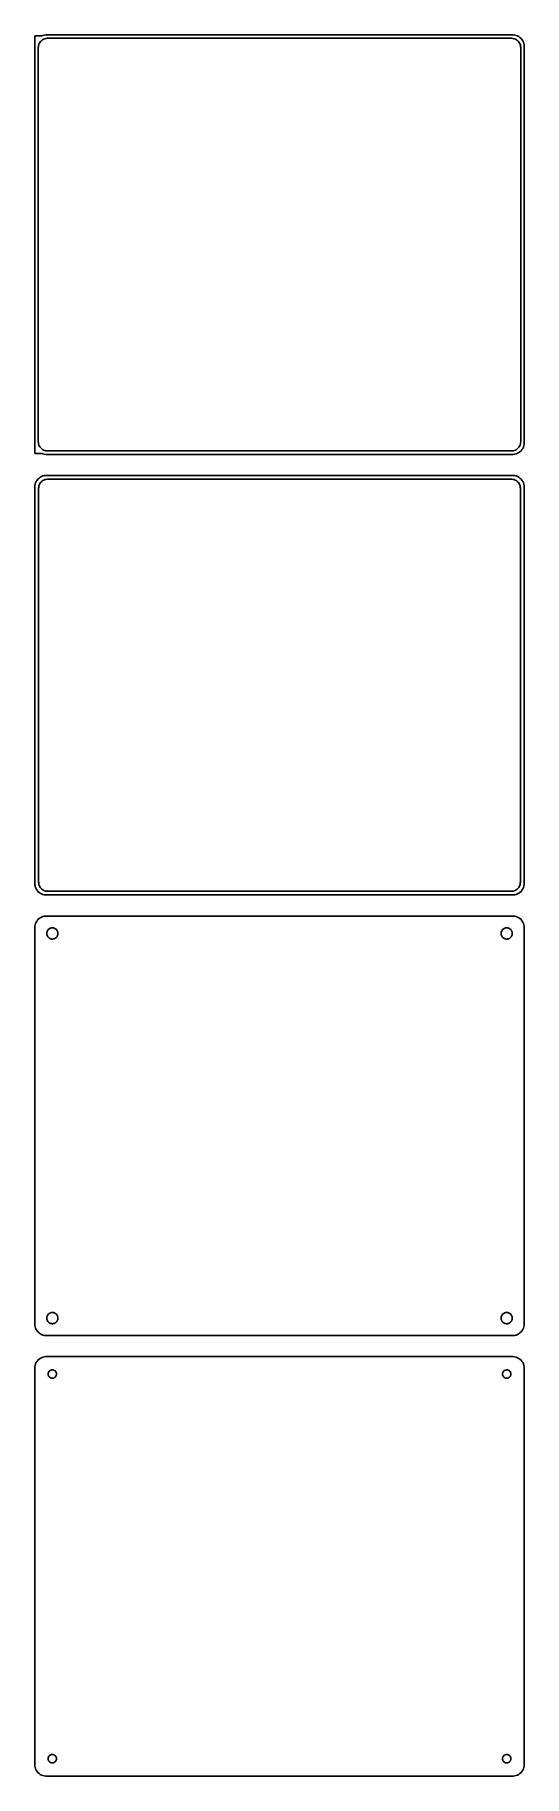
# Model space of a CAD drawing. Header units: metres. Extents: x -105 to 105, y 477 to 1224.
import ezdxf

# ---------------------------------------------------------------- set-up
doc = ezdxf.new("R2010")
doc.units = ezdxf.units.M

msp = doc.modelspace()

# ---------------------------------------------------------------- linework, layer by layer
for p, q in [((-102, 1223.61), (-105, 1223.61)), ((-105, 1223.61), (-105, 1044.39)), ((-103.5, 1218.5), (-103.468, 1219)), ((-103.5, 1049.5), (-103.5, 1218.5)), ((-103.468, 1219), (-103.374, 1219.49)), ((-103.374, 1219.49), (-103.219, 1219.97)), ((-103.219, 1219.97), (-103.005, 1220.43)), ((-103.005, 1220.43), (-102.736, 1220.85)), ((-102.736, 1220.85), (-102.416, 1221.24)), ((-102.416, 1221.24), (-102.05, 1221.58)), ((-102.05, 1221.58), (-101.643, 1221.88)), ((-101.545, 1223.76), (-102, 1223.58)), ((-102, 1223.58), (-102, 1223.61)), ((-101.643, 1221.88), (-101.203, 1222.12)), ((-100.937, 1223.91), (-101.545, 1223.76)), ((-101.203, 1222.12), (-100.736, 1222.3)), ((-100.314, 1223.99), (-100.937, 1223.91)), ((-100.736, 1222.3), (-100.25, 1222.43)), ((100.314, 1223.99), (-100.314, 1223.99)), ((-100.25, 1222.43), (-99.7512, 1222.49)), ((-99.7512, 1222.49), (99.7512, 1222.49)), ((99.7512, 1222.49), (100.25, 1222.43)), ((100.25, 1222.43), (100.736, 1222.3)), ((100.937, 1223.91), (100.314, 1223.99)), ((100.736, 1222.3), (101.203, 1222.12)), ((101.545, 1223.76), (100.937, 1223.91)), ((101.203, 1222.12), (101.643, 1221.88)), ((102.129, 1223.52), (101.545, 1223.76)), ((101.643, 1221.88), (102.05, 1221.58)), ((102.05, 1221.58), (102.416, 1221.24)), ((102.679, 1223.22), (102.129, 1223.52)), ((102.416, 1221.24), (102.736, 1220.85)), ((103.187, 1222.85), (102.679, 1223.22)), ((102.736, 1220.85), (103.005, 1220.43)), ((103.005, 1220.43), (103.219, 1219.97)), ((103.645, 1222.42), (103.187, 1222.85)), ((103.219, 1219.97), (103.374, 1219.49)), ((103.374, 1219.49), (103.468, 1219)), ((103.468, 1219), (103.5, 1218.5)), ((103.5, 1218.5), (103.5, 1049.5)), ((104.045, 1221.94), (103.645, 1222.42)), ((104.382, 1221.41), (104.045, 1221.94)), ((104.649, 1220.84), (104.382, 1221.41)), ((104.843, 1220.24), (104.649, 1220.84)), ((104.961, 1219.63), (104.843, 1220.24)), ((105, 1219), (104.961, 1219.63)), ((105, 1049), (105, 1219)), ((-103.468, 1049), (-103.5, 1049.5)), ((-103.374, 1048.51), (-103.468, 1049)), ((-103.219, 1048.03), (-103.374, 1048.51)), ((-103.005, 1047.57), (-103.219, 1048.03)), ((-102.736, 1047.15), (-103.005, 1047.57)), ((-102.416, 1046.76), (-102.736, 1047.15)), ((-102.05, 1046.42), (-102.416, 1046.76)), ((-101.643, 1046.12), (-102.05, 1046.42)), ((-101.203, 1045.88), (-101.643, 1046.12)), ((-100.736, 1045.7), (-101.203, 1045.88)), ((101.203, 1045.88), (100.736, 1045.7)), ((101.643, 1046.12), (101.203, 1045.88)), ((102.05, 1046.42), (101.643, 1046.12)), ((102.416, 1046.76), (102.05, 1046.42)), ((102.736, 1047.15), (102.416, 1046.76)), ((103.005, 1047.57), (102.736, 1047.15)), ((103.219, 1048.03), (103.005, 1047.57)), ((103.374, 1048.51), (103.219, 1048.03)), ((103.468, 1049), (103.374, 1048.51)), ((103.5, 1049.5), (103.468, 1049)), ((103.645, 1045.58), (104.045, 1046.06)), ((104.045, 1046.06), (104.382, 1046.59)), ((104.382, 1046.59), (104.649, 1047.16)), ((104.649, 1047.16), (104.843, 1047.76)), ((104.843, 1047.76), (104.961, 1048.37)), ((104.961, 1048.37), (105, 1049)), ((-105, 1044.39), (-102, 1044.39)), ((-102, 1044.39), (-102, 1044.42)), ((-102, 1044.42), (-101.545, 1044.24)), ((-101.545, 1044.24), (-100.937, 1044.09)), ((-100.937, 1044.09), (-100.314, 1044.01)), ((-100.25, 1045.57), (-100.736, 1045.7)), ((-100.314, 1044.01), (100.314, 1044.01)), ((-99.7512, 1045.51), (-100.25, 1045.57)), ((99.7512, 1045.51), (-99.7512, 1045.51)), ((100.25, 1045.57), (99.7512, 1045.51)), ((100.736, 1045.7), (100.25, 1045.57)), ((100.314, 1044.01), (100.937, 1044.09)), ((100.937, 1044.09), (101.545, 1044.24)), ((101.545, 1044.24), (102.129, 1044.48)), ((102.129, 1044.48), (102.679, 1044.78)), ((102.679, 1044.78), (103.187, 1045.15)), ((103.187, 1045.15), (103.645, 1045.58)), ((-104.9, 1030.94), (-105, 1030.94)), ((-105, 1030.94), (-105, 859.056)), ((-104.843, 1031.24), (-104.9, 1030.94)), ((-104.649, 1031.84), (-104.843, 1031.24)), ((-104.382, 1032.41), (-104.649, 1031.84)), ((-104.045, 1032.94), (-104.382, 1032.41)), ((-103.645, 1033.42), (-104.045, 1032.94)), ((-103.187, 1033.85), (-103.645, 1033.42)), ((-103.251, 1030.46), (-103.101, 1030.93)), ((-102.679, 1034.22), (-103.187, 1033.85)), ((-103.101, 1030.93), (-102.894, 1031.37)), ((-102.894, 1031.37), (-102.633, 1031.78)), ((-102.129, 1034.52), (-102.679, 1034.22)), ((-102.633, 1031.78), (-102.323, 1032.15)), ((-102.323, 1032.15), (-101.969, 1032.48)), ((-101.545, 1034.76), (-102.129, 1034.52)), ((-101.969, 1032.48), (-101.575, 1032.77)), ((-101.575, 1032.77), (-101.149, 1033)), ((-100.937, 1034.91), (-101.545, 1034.76)), ((-101.149, 1033), (-100.697, 1033.18)), ((-100.314, 1034.99), (-100.937, 1034.91)), ((-100.697, 1033.18), (-100.226, 1033.3)), ((100.314, 1034.99), (-100.314, 1034.99)), ((-100.226, 1033.3), (-99.7432, 1033.36)), ((-99.7432, 1033.36), (99.7432, 1033.36)), ((99.7432, 1033.36), (100.226, 1033.3)), ((100.226, 1033.3), (100.697, 1033.18)), ((100.937, 1034.91), (100.314, 1034.99)), ((100.697, 1033.18), (101.149, 1033)), ((101.545, 1034.76), (100.937, 1034.91)), ((101.149, 1033), (101.575, 1032.77)), ((102.129, 1034.52), (101.545, 1034.76)), ((101.575, 1032.77), (101.969, 1032.48)), ((101.969, 1032.48), (102.323, 1032.15)), ((102.679, 1034.22), (102.129, 1034.52)), ((102.323, 1032.15), (102.633, 1031.78)), ((102.633, 1031.78), (102.894, 1031.37)), ((103.187, 1033.85), (102.679, 1034.22)), ((102.894, 1031.37), (103.101, 1030.93)), ((103.101, 1030.93), (103.251, 1030.46)), ((103.645, 1033.42), (103.187, 1033.85)), ((104.045, 1032.94), (103.645, 1033.42)), ((104.382, 1032.41), (104.045, 1032.94)), ((104.649, 1031.84), (104.382, 1032.41)), ((104.843, 1031.24), (104.649, 1031.84)), ((104.961, 1030.63), (104.843, 1031.24)), ((-103.373, 1029.5), (-103.342, 1029.99)), ((-103.373, 860.5), (-103.373, 1029.5)), ((-103.342, 1029.99), (-103.251, 1030.46)), ((103.251, 1030.46), (103.342, 1029.99)), ((103.342, 1029.99), (103.373, 1029.5)), ((103.373, 1029.5), (103.373, 860.5)), ((105, 1030), (104.961, 1030.63)), ((105, 860), (105, 1030)), ((-105, 859.056), (-104.9, 859.056)), ((-104.9, 859.056), (-104.843, 858.757)), ((-103.342, 860.015), (-103.373, 860.5)), ((-103.251, 859.537), (-103.342, 860.015)), ((-103.101, 859.074), (-103.251, 859.537)), ((-102.894, 858.634), (-103.101, 859.074)), ((103.101, 859.074), (102.894, 858.634)), ((103.251, 859.537), (103.101, 859.074)), ((103.342, 860.015), (103.251, 859.537)), ((103.373, 860.5), (103.342, 860.015)), ((104.843, 858.757), (104.961, 859.373)), ((104.961, 859.373), (105, 860)), ((-104.843, 858.757), (-104.649, 858.159)), ((-104.649, 858.159), (-104.382, 857.591)), ((-104.382, 857.591), (-104.045, 857.061)), ((-104.045, 857.061), (-103.645, 856.577)), ((-103.645, 856.577), (-103.187, 856.147)), ((-103.187, 856.147), (-102.679, 855.778)), ((-102.633, 858.224), (-102.894, 858.634)), ((-102.679, 855.778), (-102.129, 855.476)), ((-102.323, 857.849), (-102.633, 858.224)), ((-101.969, 857.516), (-102.323, 857.849)), ((-102.129, 855.476), (-101.545, 855.245)), ((-101.575, 857.23), (-101.969, 857.516)), ((-101.149, 856.996), (-101.575, 857.23)), ((-101.545, 855.245), (-100.937, 855.089)), ((-100.697, 856.817), (-101.149, 856.996)), ((-100.937, 855.089), (-100.314, 855.01)), ((-100.226, 856.696), (-100.697, 856.817)), ((-100.314, 855.01), (100.314, 855.01)), ((-99.7432, 856.635), (-100.226, 856.696)), ((99.7432, 856.635), (-99.7432, 856.635)), ((100.226, 856.696), (99.7432, 856.635)), ((100.697, 856.817), (100.226, 856.696)), ((100.314, 855.01), (100.937, 855.089)), ((101.149, 856.996), (100.697, 856.817)), ((100.937, 855.089), (101.545, 855.245)), ((101.575, 857.23), (101.149, 856.996)), ((101.545, 855.245), (102.129, 855.476)), ((101.969, 857.516), (101.575, 857.23)), ((102.323, 857.849), (101.969, 857.516)), ((102.129, 855.476), (102.679, 855.778)), ((102.633, 858.224), (102.323, 857.849)), ((102.894, 858.634), (102.633, 858.224)), ((102.679, 855.778), (103.187, 856.147)), ((103.187, 856.147), (103.645, 856.577)), ((103.645, 856.577), (104.045, 857.061)), ((104.045, 857.061), (104.382, 857.591)), ((104.382, 857.591), (104.649, 858.159)), ((104.649, 858.159), (104.843, 858.757)), ((-103.645, 844.423), (-104.045, 843.939)), ((-103.187, 844.853), (-103.645, 844.423)), ((-102.679, 845.222), (-103.187, 844.853)), ((-102.129, 845.524), (-102.679, 845.222)), ((-101.545, 845.755), (-102.129, 845.524)), ((-100.937, 845.911), (-101.545, 845.755)), ((-100.314, 845.99), (-100.937, 845.911)), ((100.314, 845.99), (-100.314, 845.99)), ((100.937, 845.911), (100.314, 845.99)), ((101.545, 845.755), (100.937, 845.911)), ((102.129, 845.524), (101.545, 845.755)), ((102.679, 845.222), (102.129, 845.524)), ((103.187, 844.853), (102.679, 845.222)), ((103.645, 844.423), (103.187, 844.853)), ((104.045, 843.939), (103.645, 844.423)), ((-104.961, 841.627), (-105, 841)), ((-105, 841), (-105, 671)), ((-104.843, 842.243), (-104.961, 841.627)), ((-104.649, 842.841), (-104.843, 842.243)), ((-104.382, 843.409), (-104.649, 842.841)), ((-104.045, 843.939), (-104.382, 843.409)), ((-99.9, 838.5), (-99.8811, 838.801)), ((-99.8811, 838.199), (-99.9, 838.5)), ((-99.8811, 838.801), (-99.8246, 839.097)), ((-99.8246, 837.903), (-99.8811, 838.199)), ((-99.8246, 839.097), (-99.7315, 839.383)), ((-99.7315, 837.617), (-99.8246, 837.903)), ((-99.7315, 839.383), (-99.6031, 839.656)), ((-99.6031, 837.344), (-99.7315, 837.617)), ((-99.6031, 839.656), (-99.4416, 839.911)), ((-99.4416, 837.089), (-99.6031, 837.344)), ((-99.4416, 839.911), (-99.2495, 840.143)), ((-99.2495, 836.857), (-99.4416, 837.089)), ((-99.2495, 840.143), (-99.0298, 840.349)), ((-99.0298, 836.651), (-99.2495, 836.857)), ((-99.0298, 840.349), (-98.786, 840.526)), ((-98.786, 836.474), (-99.0298, 836.651)), ((-98.786, 840.526), (-98.5219, 840.672)), ((-98.5219, 840.672), (-98.2416, 840.783)), ((-98.2416, 840.783), (-97.9497, 840.857)), ((-97.9497, 840.857), (-97.6507, 840.895)), ((-97.6507, 840.895), (-97.3493, 840.895)), ((-97.3493, 840.895), (-97.0503, 840.857)), ((-97.0503, 840.857), (-96.7584, 840.783)), ((-96.7584, 840.783), (-96.4781, 840.672)), ((-96.4781, 840.672), (-96.214, 840.526)), ((-96.214, 840.526), (-95.9702, 840.349)), ((-95.9702, 836.651), (-96.214, 836.474)), ((-95.9702, 840.349), (-95.7505, 840.143)), ((-95.7505, 836.857), (-95.9702, 836.651)), ((-95.7505, 840.143), (-95.5583, 839.911)), ((-95.5583, 837.089), (-95.7505, 836.857)), ((-95.5583, 839.911), (-95.3969, 839.656)), ((-95.3969, 837.344), (-95.5583, 837.089)), ((-95.3969, 839.656), (-95.2685, 839.383)), ((-95.2685, 837.617), (-95.3969, 837.344)), ((-95.2685, 839.383), (-95.1754, 839.097)), ((-95.1754, 837.903), (-95.2685, 837.617)), ((-95.1754, 839.097), (-95.1189, 838.801)), ((-95.1189, 838.199), (-95.1754, 837.903)), ((-95.1189, 838.801), (-95.1, 838.5)), ((-95.1, 838.5), (-95.1189, 838.199)), ((95.1, 838.5), (95.1189, 838.801)), ((95.1189, 838.199), (95.1, 838.5)), ((95.1189, 838.801), (95.1754, 839.097)), ((95.1754, 837.903), (95.1189, 838.199)), ((95.1754, 839.097), (95.2685, 839.383)), ((95.2685, 837.617), (95.1754, 837.903)), ((95.2685, 839.383), (95.3969, 839.656)), ((95.3969, 837.344), (95.2685, 837.617)), ((95.3969, 839.656), (95.5583, 839.911)), ((95.5583, 837.089), (95.3969, 837.344)), ((95.5583, 839.911), (95.7505, 840.143)), ((95.7505, 836.857), (95.5583, 837.089)), ((95.7505, 840.143), (95.9702, 840.349)), ((95.9702, 836.651), (95.7505, 836.857)), ((95.9702, 840.349), (96.214, 840.526)), ((96.214, 836.474), (95.9702, 836.651)), ((96.214, 840.526), (96.4781, 840.672)), ((96.4781, 840.672), (96.7584, 840.783)), ((96.7584, 840.783), (97.0503, 840.857)), ((97.0503, 840.857), (97.3493, 840.895)), ((97.3493, 840.895), (97.6507, 840.895)), ((97.6507, 840.895), (97.9497, 840.857)), ((97.9497, 840.857), (98.2416, 840.783)), ((98.2416, 840.783), (98.5219, 840.672)), ((98.5219, 840.672), (98.786, 840.526)), ((98.786, 840.526), (99.0298, 840.349)), ((99.0298, 836.651), (98.786, 836.474)), ((99.0298, 840.349), (99.2495, 840.143)), ((99.2495, 836.857), (99.0298, 836.651)), ((99.2495, 840.143), (99.4416, 839.911)), ((99.4416, 837.089), (99.2495, 836.857)), ((99.4416, 839.911), (99.6031, 839.656)), ((99.6031, 837.344), (99.4416, 837.089)), ((99.6031, 839.656), (99.7315, 839.383)), ((99.7315, 837.617), (99.6031, 837.344)), ((99.7315, 839.383), (99.8246, 839.097)), ((99.8246, 837.903), (99.7315, 837.617)), ((99.8246, 839.097), (99.8811, 838.801)), ((99.8811, 838.199), (99.8246, 837.903)), ((99.8811, 838.801), (99.9, 838.5)), ((99.9, 838.5), (99.8811, 838.199)), ((104.382, 843.409), (104.045, 843.939)), ((104.649, 842.841), (104.382, 843.409)), ((104.843, 842.243), (104.649, 842.841)), ((104.961, 841.627), (104.843, 842.243)), ((105, 841), (104.961, 841.627)), ((105, 671), (105, 841)), ((-98.5219, 836.328), (-98.786, 836.474)), ((-98.2416, 836.217), (-98.5219, 836.328)), ((-97.9497, 836.143), (-98.2416, 836.217)), ((-97.6507, 836.105), (-97.9497, 836.143)), ((-97.3493, 836.105), (-97.6507, 836.105)), ((-97.0503, 836.143), (-97.3493, 836.105)), ((-96.7584, 836.217), (-97.0503, 836.143)), ((-96.4781, 836.328), (-96.7584, 836.217)), ((-96.214, 836.474), (-96.4781, 836.328)), ((96.4781, 836.328), (96.214, 836.474)), ((96.7584, 836.217), (96.4781, 836.328)), ((97.0503, 836.143), (96.7584, 836.217)), ((97.3493, 836.105), (97.0503, 836.143)), ((97.6507, 836.105), (97.3493, 836.105)), ((97.9497, 836.143), (97.6507, 836.105)), ((98.2416, 836.217), (97.9497, 836.143)), ((98.5219, 836.328), (98.2416, 836.217)), ((98.786, 836.474), (98.5219, 836.328)), ((-99.9, 673.5), (-99.8811, 673.801)), ((-99.8811, 673.199), (-99.9, 673.5)), ((-99.8811, 673.801), (-99.8246, 674.097)), ((-99.8246, 672.903), (-99.8811, 673.199)), ((-99.8246, 674.097), (-99.7315, 674.383)), ((-99.7315, 672.617), (-99.8246, 672.903)), ((-99.7315, 674.383), (-99.6031, 674.656)), ((-99.6031, 672.344), (-99.7315, 672.617)), ((-99.6031, 674.656), (-99.4416, 674.911)), ((-99.4416, 672.089), (-99.6031, 672.344)), ((-99.4416, 674.911), (-99.2495, 675.143)), ((-99.2495, 675.143), (-99.0298, 675.349)), ((-99.0298, 675.349), (-98.786, 675.526)), ((-98.786, 675.526), (-98.5219, 675.672)), ((-98.5219, 675.672), (-98.2416, 675.783)), ((-98.2416, 675.783), (-97.9497, 675.857)), ((-97.9497, 675.857), (-97.6507, 675.895)), ((-97.6507, 675.895), (-97.3493, 675.895)), ((-97.3493, 675.895), (-97.0503, 675.857)), ((-97.0503, 675.857), (-96.7584, 675.783)), ((-96.7584, 675.783), (-96.4781, 675.672)), ((-96.4781, 675.672), (-96.214, 675.526)), ((-96.214, 675.526), (-95.9702, 675.349)), ((-95.9702, 675.349), (-95.7505, 675.143)), ((-95.7505, 675.143), (-95.5583, 674.911)), ((-95.5583, 674.911), (-95.3969, 674.656)), ((-95.3969, 672.344), (-95.5583, 672.089)), ((-95.3969, 674.656), (-95.2685, 674.383)), ((-95.2685, 672.617), (-95.3969, 672.344)), ((-95.2685, 674.383), (-95.1754, 674.097)), ((-95.1754, 672.903), (-95.2685, 672.617)), ((-95.1754, 674.097), (-95.1189, 673.801)), ((-95.1189, 673.199), (-95.1754, 672.903)), ((-95.1189, 673.801), (-95.1, 673.5)), ((-95.1, 673.5), (-95.1189, 673.199)), ((95.1, 673.5), (95.1189, 673.801)), ((95.1189, 673.199), (95.1, 673.5)), ((95.1189, 673.801), (95.1754, 674.097)), ((95.1754, 672.903), (95.1189, 673.199)), ((95.1754, 674.097), (95.2685, 674.383)), ((95.2685, 672.617), (95.1754, 672.903)), ((95.2685, 674.383), (95.3969, 674.656)), ((95.3969, 672.344), (95.2685, 672.617)), ((95.3969, 674.656), (95.5583, 674.911)), ((95.5583, 672.089), (95.3969, 672.344)), ((95.5583, 674.911), (95.7505, 675.143)), ((95.7505, 675.143), (95.9702, 675.349)), ((95.9702, 675.349), (96.214, 675.526)), ((96.214, 675.526), (96.4781, 675.672)), ((96.4781, 675.672), (96.7584, 675.783)), ((96.7584, 675.783), (97.0503, 675.857)), ((97.0503, 675.857), (97.3493, 675.895)), ((97.3493, 675.895), (97.6507, 675.895)), ((97.6507, 675.895), (97.9497, 675.857)), ((97.9497, 675.857), (98.2416, 675.783)), ((98.2416, 675.783), (98.5219, 675.672)), ((98.5219, 675.672), (98.786, 675.526)), ((98.786, 675.526), (99.0298, 675.349)), ((99.0298, 675.349), (99.2495, 675.143)), ((99.2495, 675.143), (99.4416, 674.911)), ((99.4416, 674.911), (99.6031, 674.656)), ((99.6031, 672.344), (99.4416, 672.089)), ((99.6031, 674.656), (99.7315, 674.383)), ((99.7315, 672.617), (99.6031, 672.344)), ((99.7315, 674.383), (99.8246, 674.097)), ((99.8246, 672.903), (99.7315, 672.617)), ((99.8246, 674.097), (99.8811, 673.801)), ((99.8811, 673.199), (99.8246, 672.903)), ((99.8811, 673.801), (99.9, 673.5)), ((99.9, 673.5), (99.8811, 673.199)), ((-105, 671), (-104.961, 670.373)), ((-104.961, 670.373), (-104.843, 669.757)), ((-104.843, 669.757), (-104.649, 669.159)), ((-104.649, 669.159), (-104.382, 668.591)), ((-104.382, 668.591), (-104.045, 668.061)), ((-104.045, 668.061), (-103.645, 667.577)), ((-103.645, 667.577), (-103.187, 667.147)), ((-103.187, 667.147), (-102.679, 666.778)), ((-102.679, 666.778), (-102.129, 666.476)), ((-102.129, 666.476), (-101.545, 666.245)), ((-101.545, 666.245), (-100.937, 666.089)), ((-100.937, 666.089), (-100.314, 666.01)), ((-100.314, 666.01), (100.314, 666.01)), ((-99.2495, 671.857), (-99.4416, 672.089)), ((-99.0298, 671.651), (-99.2495, 671.857)), ((-98.786, 671.474), (-99.0298, 671.651)), ((-98.5219, 671.328), (-98.786, 671.474)), ((-98.2416, 671.217), (-98.5219, 671.328)), ((-97.9497, 671.143), (-98.2416, 671.217)), ((-97.6507, 671.105), (-97.9497, 671.143)), ((-97.3493, 671.105), (-97.6507, 671.105)), ((-97.0503, 671.143), (-97.3493, 671.105)), ((-96.7584, 671.217), (-97.0503, 671.143)), ((-96.4781, 671.328), (-96.7584, 671.217)), ((-96.214, 671.474), (-96.4781, 671.328)), ((-95.9702, 671.651), (-96.214, 671.474)), ((-95.7505, 671.857), (-95.9702, 671.651)), ((-95.5583, 672.089), (-95.7505, 671.857)), ((95.7505, 671.857), (95.5583, 672.089)), ((95.9702, 671.651), (95.7505, 671.857)), ((96.214, 671.474), (95.9702, 671.651)), ((96.4781, 671.328), (96.214, 671.474)), ((96.7584, 671.217), (96.4781, 671.328)), ((97.0503, 671.143), (96.7584, 671.217)), ((97.3493, 671.105), (97.0503, 671.143)), ((97.6507, 671.105), (97.3493, 671.105)), ((97.9497, 671.143), (97.6507, 671.105)), ((98.2416, 671.217), (97.9497, 671.143)), ((98.5219, 671.328), (98.2416, 671.217)), ((98.786, 671.474), (98.5219, 671.328)), ((99.0298, 671.651), (98.786, 671.474)), ((99.2495, 671.857), (99.0298, 671.651)), ((99.4416, 672.089), (99.2495, 671.857)), ((100.314, 666.01), (100.937, 666.089)), ((100.937, 666.089), (101.545, 666.245)), ((101.545, 666.245), (102.129, 666.476)), ((102.129, 666.476), (102.679, 666.778)), ((102.679, 666.778), (103.187, 667.147)), ((103.187, 667.147), (103.645, 667.577)), ((103.645, 667.577), (104.045, 668.061)), ((104.045, 668.061), (104.382, 668.591)), ((104.382, 668.591), (104.649, 669.159)), ((104.649, 669.159), (104.843, 669.757)), ((104.843, 669.757), (104.961, 670.373)), ((104.961, 670.373), (105, 671)), ((-104.961, 652.627), (-105, 652)), ((-105, 652), (-105, 482)), ((-104.843, 653.243), (-104.961, 652.627)), ((-104.649, 653.841), (-104.843, 653.243)), ((-104.382, 654.409), (-104.649, 653.841)), ((-104.045, 654.939), (-104.382, 654.409)), ((-103.645, 655.423), (-104.045, 654.939)), ((-103.187, 655.853), (-103.645, 655.423)), ((-102.679, 656.222), (-103.187, 655.853)), ((-102.129, 656.524), (-102.679, 656.222)), ((-101.545, 656.755), (-102.129, 656.524)), ((-100.937, 656.911), (-101.545, 656.755)), ((-100.314, 656.99), (-100.937, 656.911)), ((100.314, 656.99), (-100.314, 656.99)), ((-99.2858, 649.726), (-99.2434, 649.948)), ((-99.2434, 649.948), (-99.1736, 650.163)), ((-99.1736, 650.163), (-99.0773, 650.367)), ((-99.0773, 650.367), (-98.9562, 650.558)), ((-98.9562, 650.558), (-98.8121, 650.732)), ((-98.8121, 650.732), (-98.6474, 650.887)), ((-98.6474, 650.887), (-98.4645, 651.02)), ((-98.4645, 651.02), (-98.2664, 651.129)), ((-98.2664, 651.129), (-98.0562, 651.212)), ((-98.0562, 651.212), (-97.8373, 651.268)), ((-97.8373, 651.268), (-97.613, 651.296)), ((-97.613, 651.296), (-97.387, 651.296)), ((-97.387, 651.296), (-97.1627, 651.268)), ((-97.1627, 651.268), (-96.9438, 651.212)), ((-96.9438, 651.212), (-96.7336, 651.129)), ((-96.7336, 651.129), (-96.5355, 651.02)), ((-96.5355, 651.02), (-96.3526, 650.887)), ((-96.3526, 650.887), (-96.1879, 650.732)), ((-96.1879, 650.732), (-96.0438, 650.558)), ((-96.0438, 650.558), (-95.9226, 650.367)), ((-95.9226, 650.367), (-95.8264, 650.163)), ((-95.8264, 650.163), (-95.7565, 649.948)), ((-95.7565, 649.948), (-95.7142, 649.726)), ((95.7142, 649.726), (95.7565, 649.948)), ((95.7565, 649.948), (95.8264, 650.163)), ((95.8264, 650.163), (95.9226, 650.367)), ((95.9226, 650.367), (96.0438, 650.558)), ((96.0438, 650.558), (96.1879, 650.732)), ((96.1879, 650.732), (96.3526, 650.887)), ((96.3526, 650.887), (96.5355, 651.02)), ((96.5355, 651.02), (96.7336, 651.129)), ((96.7336, 651.129), (96.9438, 651.212)), ((96.9438, 651.212), (97.1627, 651.268)), ((97.1627, 651.268), (97.387, 651.296)), ((97.387, 651.296), (97.613, 651.296)), ((97.613, 651.296), (97.8373, 651.268)), ((97.8373, 651.268), (98.0562, 651.212)), ((98.0562, 651.212), (98.2664, 651.129)), ((98.2664, 651.129), (98.4645, 651.02)), ((98.4645, 651.02), (98.6474, 650.887)), ((98.6474, 650.887), (98.8121, 650.732)), ((98.8121, 650.732), (98.9562, 650.558)), ((98.9562, 650.558), (99.0773, 650.367)), ((99.0773, 650.367), (99.1736, 650.163)), ((99.1736, 650.163), (99.2434, 649.948)), ((99.2434, 649.948), (99.2858, 649.726)), ((100.937, 656.911), (100.314, 656.99)), ((101.545, 656.755), (100.937, 656.911)), ((102.129, 656.524), (101.545, 656.755)), ((102.679, 656.222), (102.129, 656.524)), ((103.187, 655.853), (102.679, 656.222)), ((103.645, 655.423), (103.187, 655.853)), ((104.045, 654.939), (103.645, 655.423)), ((104.382, 654.409), (104.045, 654.939)), ((104.649, 653.841), (104.382, 654.409)), ((104.843, 653.243), (104.649, 653.841)), ((104.961, 652.627), (104.843, 653.243)), ((105, 652), (104.961, 652.627)), ((105, 482), (105, 652)), ((-99.3, 649.5), (-99.2858, 649.726)), ((-99.2858, 649.274), (-99.3, 649.5)), ((-99.2434, 649.052), (-99.2858, 649.274)), ((-99.1736, 648.837), (-99.2434, 649.052)), ((-99.0773, 648.633), (-99.1736, 648.837)), ((-98.9562, 648.442), (-99.0773, 648.633)), ((-98.8121, 648.268), (-98.9562, 648.442)), ((-98.6474, 648.113), (-98.8121, 648.268)), ((-98.4645, 647.98), (-98.6474, 648.113)), ((-98.2664, 647.871), (-98.4645, 647.98)), ((-98.0562, 647.788), (-98.2664, 647.871)), ((-97.8373, 647.732), (-98.0562, 647.788)), ((-97.613, 647.704), (-97.8373, 647.732)), ((-97.387, 647.704), (-97.613, 647.704)), ((-97.1627, 647.732), (-97.387, 647.704)), ((-96.9438, 647.788), (-97.1627, 647.732)), ((-96.7336, 647.871), (-96.9438, 647.788)), ((-96.5355, 647.98), (-96.7336, 647.871)), ((-96.3526, 648.113), (-96.5355, 647.98)), ((-96.1879, 648.268), (-96.3526, 648.113)), ((-96.0438, 648.442), (-96.1879, 648.268)), ((-95.9226, 648.633), (-96.0438, 648.442)), ((-95.8264, 648.837), (-95.9226, 648.633)), ((-95.7565, 649.052), (-95.8264, 648.837)), ((-95.7142, 649.274), (-95.7565, 649.052)), ((-95.7142, 649.726), (-95.7, 649.5)), ((-95.7, 649.5), (-95.7142, 649.274)), ((95.7, 649.5), (95.7142, 649.726)), ((95.7142, 649.274), (95.7, 649.5)), ((95.7565, 649.052), (95.7142, 649.274)), ((95.8264, 648.837), (95.7565, 649.052)), ((95.9226, 648.633), (95.8264, 648.837)), ((96.0438, 648.442), (95.9226, 648.633)), ((96.1879, 648.268), (96.0438, 648.442)), ((96.3526, 648.113), (96.1879, 648.268)), ((96.5355, 647.98), (96.3526, 648.113)), ((96.7336, 647.871), (96.5355, 647.98)), ((96.9438, 647.788), (96.7336, 647.871)), ((97.1627, 647.732), (96.9438, 647.788)), ((97.387, 647.704), (97.1627, 647.732)), ((97.613, 647.704), (97.387, 647.704)), ((97.8373, 647.732), (97.613, 647.704)), ((98.0562, 647.788), (97.8373, 647.732)), ((98.2664, 647.871), (98.0562, 647.788)), ((98.4645, 647.98), (98.2664, 647.871)), ((98.6474, 648.113), (98.4645, 647.98)), ((98.8121, 648.268), (98.6474, 648.113)), ((98.9562, 648.442), (98.8121, 648.268)), ((99.0773, 648.633), (98.9562, 648.442)), ((99.1736, 648.837), (99.0773, 648.633)), ((99.2434, 649.052), (99.1736, 648.837)), ((99.2858, 649.274), (99.2434, 649.052)), ((99.2858, 649.726), (99.3, 649.5)), ((99.3, 649.5), (99.2858, 649.274)), ((-99.0773, 485.367), (-98.9562, 485.558)), ((-98.9562, 485.558), (-98.8121, 485.732)), ((-98.8121, 485.732), (-98.6474, 485.887)), ((-98.6474, 485.887), (-98.4645, 486.02)), ((-98.4645, 486.02), (-98.2664, 486.129)), ((-98.2664, 486.129), (-98.0562, 486.212)), ((-98.0562, 486.212), (-97.8373, 486.268)), ((-97.8373, 486.268), (-97.613, 486.296)), ((-97.613, 486.296), (-97.387, 486.296)), ((-97.387, 486.296), (-97.1627, 486.268)), ((-97.1627, 486.268), (-96.9438, 486.212)), ((-96.9438, 486.212), (-96.7336, 486.129)), ((-96.7336, 486.129), (-96.5355, 486.02)), ((-96.5355, 486.02), (-96.3526, 485.887)), ((-96.3526, 485.887), (-96.1879, 485.732)), ((-96.1879, 485.732), (-96.0438, 485.558)), ((-96.0438, 485.558), (-95.9226, 485.367)), ((95.9226, 485.367), (96.0438, 485.558)), ((96.0438, 485.558), (96.1879, 485.732)), ((96.1879, 485.732), (96.3526, 485.887)), ((96.3526, 485.887), (96.5355, 486.02)), ((96.5355, 486.02), (96.7336, 486.129)), ((96.7336, 486.129), (96.9438, 486.212)), ((96.9438, 486.212), (97.1627, 486.268)), ((97.1627, 486.268), (97.387, 486.296)), ((97.387, 486.296), (97.613, 486.296)), ((97.613, 486.296), (97.8373, 486.268)), ((97.8373, 486.268), (98.0562, 486.212)), ((98.0562, 486.212), (98.2664, 486.129)), ((98.2664, 486.129), (98.4645, 486.02)), ((98.4645, 486.02), (98.6474, 485.887)), ((98.6474, 485.887), (98.8121, 485.732)), ((98.8121, 485.732), (98.9562, 485.558)), ((98.9562, 485.558), (99.0773, 485.367)), ((-105, 482), (-104.961, 481.373)), ((-104.961, 481.373), (-104.843, 480.757)), ((-104.843, 480.757), (-104.649, 480.159)), ((-104.649, 480.159), (-104.382, 479.591)), ((-104.382, 479.591), (-104.045, 479.061)), ((-104.045, 479.061), (-103.645, 478.577)), ((-103.645, 478.577), (-103.187, 478.147)), ((-103.187, 478.147), (-102.679, 477.778)), ((-99.3, 484.5), (-99.2858, 484.726)), ((-99.2858, 484.274), (-99.3, 484.5)), ((-99.2858, 484.726), (-99.2434, 484.948)), ((-99.2434, 484.052), (-99.2858, 484.274)), ((-99.2434, 484.948), (-99.1736, 485.163)), ((-99.1736, 483.837), (-99.2434, 484.052)), ((-99.1736, 485.163), (-99.0773, 485.367)), ((-99.0773, 483.633), (-99.1736, 483.837)), ((-98.9562, 483.442), (-99.0773, 483.633)), ((-98.8121, 483.268), (-98.9562, 483.442)), ((-98.6474, 483.113), (-98.8121, 483.268)), ((-98.4645, 482.98), (-98.6474, 483.113)), ((-98.2664, 482.871), (-98.4645, 482.98)), ((-98.0562, 482.788), (-98.2664, 482.871)), ((-97.8373, 482.732), (-98.0562, 482.788)), ((-97.613, 482.704), (-97.8373, 482.732)), ((-97.387, 482.704), (-97.613, 482.704)), ((-97.1627, 482.732), (-97.387, 482.704)), ((-96.9438, 482.788), (-97.1627, 482.732)), ((-96.7336, 482.871), (-96.9438, 482.788)), ((-96.5355, 482.98), (-96.7336, 482.871)), ((-96.3526, 483.113), (-96.5355, 482.98)), ((-96.1879, 483.268), (-96.3526, 483.113)), ((-96.0438, 483.442), (-96.1879, 483.268)), ((-95.9226, 483.633), (-96.0438, 483.442)), ((-95.9226, 485.367), (-95.8264, 485.163)), ((-95.8264, 483.837), (-95.9226, 483.633)), ((-95.8264, 485.163), (-95.7565, 484.948)), ((-95.7565, 484.052), (-95.8264, 483.837)), ((-95.7565, 484.948), (-95.7142, 484.726)), ((-95.7142, 484.274), (-95.7565, 484.052)), ((-95.7142, 484.726), (-95.7, 484.5)), ((-95.7, 484.5), (-95.7142, 484.274)), ((95.7, 484.5), (95.7142, 484.726)), ((95.7142, 484.274), (95.7, 484.5)), ((95.7142, 484.726), (95.7565, 484.948)), ((95.7565, 484.052), (95.7142, 484.274)), ((95.7565, 484.948), (95.8264, 485.163)), ((95.8264, 483.837), (95.7565, 484.052)), ((95.8264, 485.163), (95.9226, 485.367)), ((95.9226, 483.633), (95.8264, 483.837)), ((96.0438, 483.442), (95.9226, 483.633)), ((96.1879, 483.268), (96.0438, 483.442)), ((96.3526, 483.113), (96.1879, 483.268)), ((96.5355, 482.98), (96.3526, 483.113)), ((96.7336, 482.871), (96.5355, 482.98)), ((96.9438, 482.788), (96.7336, 482.871)), ((97.1627, 482.732), (96.9438, 482.788)), ((97.387, 482.704), (97.1627, 482.732)), ((97.613, 482.704), (97.387, 482.704)), ((97.8373, 482.732), (97.613, 482.704)), ((98.0562, 482.788), (97.8373, 482.732)), ((98.2664, 482.871), (98.0562, 482.788)), ((98.4645, 482.98), (98.2664, 482.871)), ((98.6474, 483.113), (98.4645, 482.98)), ((98.8121, 483.268), (98.6474, 483.113)), ((98.9562, 483.442), (98.8121, 483.268)), ((99.0773, 483.633), (98.9562, 483.442)), ((99.0773, 485.367), (99.1736, 485.163)), ((99.1736, 483.837), (99.0773, 483.633)), ((99.1736, 485.163), (99.2434, 484.948)), ((99.2434, 484.052), (99.1736, 483.837)), ((99.2434, 484.948), (99.2858, 484.726)), ((99.2858, 484.274), (99.2434, 484.052)), ((99.2858, 484.726), (99.3, 484.5)), ((99.3, 484.5), (99.2858, 484.274)), ((102.679, 477.778), (103.187, 478.147)), ((103.187, 478.147), (103.645, 478.577)), ((103.645, 478.577), (104.045, 479.061)), ((104.045, 479.061), (104.382, 479.591)), ((104.382, 479.591), (104.649, 480.159)), ((104.649, 480.159), (104.843, 480.757)), ((104.843, 480.757), (104.961, 481.373)), ((104.961, 481.373), (105, 482)), ((-102.679, 477.778), (-102.129, 477.476)), ((-102.129, 477.476), (-101.545, 477.245)), ((-101.545, 477.245), (-100.937, 477.089)), ((-100.937, 477.089), (-100.314, 477.01)), ((-100.314, 477.01), (100.314, 477.01)), ((100.314, 477.01), (100.937, 477.089)), ((100.937, 477.089), (101.545, 477.245)), ((101.545, 477.245), (102.129, 477.476)), ((102.129, 477.476), (102.679, 477.778))]:
    msp.add_line(p, q)

doc.saveas('drawing.dxf')
